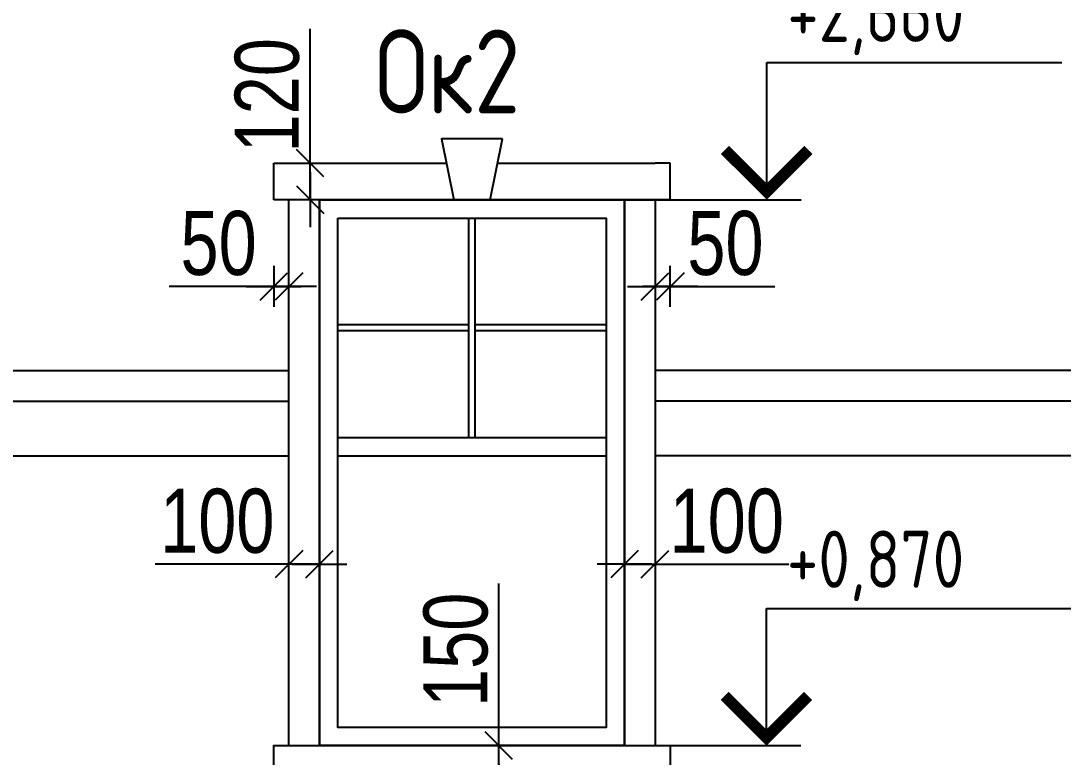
# Model space of a CAD drawing. Extents: x -12289450 to -10763036, y -7834513 to -6150123.
# Drawn here: x -11168251 to -11164834, y -7706888 to -7704474 of the extents above; entities that cross this region are included whole.
import ezdxf

# ---------------------------------------------------------------- set-up
doc = ezdxf.new("R2010")
doc.units = 0
doc.header["$LTSCALE"] = 25
doc.header["$PDMODE"] = 35
doc.layers.get('DefPoints').update_dxf_attribs({"color": 10, "lineweight": 30})
for name, color, linetype in [('005-РАЗМЕРЫ', 252, 'Continuous'), ('Annotation - Text', 7, 'Continuous'), ('Примечания', 7, 'Continuous')]:
    doc.layers.add(name, color=color, linetype=linetype)
doc.layers.add('RAZMER', color=7, linetype='Continuous', lineweight=9)
doc.layers.add('Двери демонтаж', color=15, linetype='Continuous', lineweight=9)
doc.styles.add('GOST 2.304', font='cs_gost2304.shx')
doc.styles.add('TXT0', font='txt', dxfattribs={"width": 0.8})
doc.dimstyles.new('Копия(5) РАЗМЕРЫ', dxfattribs={"dimscale": 30, "dimtxt": 7, "dimasz": 0.15, "dimexe": 0, "dimexo": 0, "dimgap": 1.2, "dimtad": 1, "dimdec": 0, "dimzin": 0, "dimdsep": 46, "dimtxsty": 'TXT0', "dimblk1": 'A8MITTA', "dimblk2": 'A8MITTA', "dimsah": 1, "dimcen": 2, "dimse1": 1, "dimse2": 1, "dimadec": 0, "dimazin": 0, "dimtp": 6, "dimtm": 6, "dimtfac": 1, "dimtdec": 0, "dimtofl": 0, "dimtmove": 0, "dimatfit": 3, "dimldrblk": 'A8MITTA', "dimfxl": 0, "dimtolj": 1, "dimtzin": 0, "dimarcsym": 0})

# ---------------------------------------------------------------- blocks, each defined once
blk = doc.blocks.new('A8MITTA', base_point=(3180, 3140))
for p, q in [((3180, 3155), (3180, 3125)), ((3170, 3130), (3190, 3150)), ((3160, 3140), (3200, 3140))]:
    blk.add_line(p, q)
blk = doc.blocks.new('*D902')
at = {"layer": '005-РАЗМЕРЫ', "color": 0, "lineweight": -2, "ltscale": 4, "transparency": 16777216}
for p, q in [((-11166683.9, -7706850.7), (-11166683.9, -7706318.5)), ((-11166683.9, -7706996.2), (-11166683.9, -7706855.2))]:
    blk.add_line(p, q, dxfattribs=at)
at = {"layer": 'DefPoints', "color": 0, "ltscale": 4, "transparency": 16777216}
for p in [(-11166683.9, -7706850.7), (-11165929.2, -7706850.7), (-11165929.2, -7707000.7)]:
    blk.add_point(p, dxfattribs=at)
at = {"layer": '005-РАЗМЕРЫ', "color": 0, "lineweight": -2, "ltscale": 4, "transparency": 16777216, "xscale": 4.5, "yscale": 4.5, "zscale": 4.5}
for p, rotation in [((-11166683.9, -7706850.7), 90), ((-11166683.9, -7707000.7), 270)]:
    blk.add_blockref('A8MITTA', p, dxfattribs=dict(at, rotation=rotation))
at = {"layer": '005-РАЗМЕРЫ', "color": 0, "lineweight": 25, "ltscale": 4, "transparency": 16777216, "insert": (-11166824.9, -7706536.5), "char_height": 210, "attachment_point": 5, "rotation": 90, "style": 'TXT0'}
blk.add_mtext('\\A1;150', dxfattribs=at)
blk = doc.blocks.new('*D903')
at = {"layer": '005-РАЗМЕРЫ', "color": 0, "lineweight": -2, "ltscale": 4, "transparency": 16777216}
for p, q in [((-11167372.1, -7706255.7), (-11167811.1, -7706255.7)), ((-11167276.6, -7706255.7), (-11167367.6, -7706255.7))]:
    blk.add_line(p, q, dxfattribs=at)
at = {"layer": 'DefPoints', "color": 0, "ltscale": 4, "transparency": 16777216}
for p in [(-11167372.1, -7705982.7), (-11167272.1, -7705982.7), (-11167272.1, -7706255.7)]:
    blk.add_point(p, dxfattribs=at)
at = {"layer": '005-РАЗМЕРЫ', "color": 0, "lineweight": -2, "ltscale": 4, "transparency": 16777216, "xscale": 4.5, "yscale": 4.5, "zscale": 4.5, "rotation": 180}
blk.add_blockref('A8MITTA', (-11167372.1, -7706255.7), dxfattribs=at)
at = {"layer": '005-РАЗМЕРЫ', "color": 0, "lineweight": -2, "ltscale": 4, "transparency": 16777216, "xscale": 4.5, "yscale": 4.5, "zscale": 4.5}
blk.add_blockref('A8MITTA', (-11167272.1, -7706255.7), dxfattribs=at)
at = {"layer": '005-РАЗМЕРЫ', "color": 0, "lineweight": 25, "ltscale": 4, "transparency": 16777216, "insert": (-11167607.1, -7706114.7), "char_height": 210, "attachment_point": 5, "style": 'TXT0'}
blk.add_mtext('\\A1;100', dxfattribs=at)
blk = doc.blocks.new('*D901')
at = {"layer": '005-РАЗМЕРЫ', "color": 0, "lineweight": -2, "ltscale": 4, "transparency": 16777216}
for p, q in [((-11166267.6, -7706255.7), (-11166176.6, -7706255.7)), ((-11166172.1, -7706255.7), (-11165733, -7706255.7))]:
    blk.add_line(p, q, dxfattribs=at)
at = {"layer": 'DefPoints', "color": 0, "ltscale": 4, "transparency": 16777216}
for p in [(-11166272.1, -7705982.7), (-11166172.1, -7705982.7), (-11166272.1, -7706255.7)]:
    blk.add_point(p, dxfattribs=at)
at = {"layer": '005-РАЗМЕРЫ', "color": 0, "lineweight": -2, "ltscale": 4, "transparency": 16777216, "xscale": 4.5, "yscale": 4.5, "zscale": 4.5, "rotation": 180}
blk.add_blockref('A8MITTA', (-11166272.1, -7706255.7), dxfattribs=at)
at = {"layer": '005-РАЗМЕРЫ', "color": 0, "lineweight": -2, "ltscale": 4, "transparency": 16777216, "xscale": 4.5, "yscale": 4.5, "zscale": 4.5}
blk.add_blockref('A8MITTA', (-11166172.1, -7706255.7), dxfattribs=at)
at = {"layer": '005-РАЗМЕРЫ', "color": 0, "lineweight": 25, "ltscale": 4, "transparency": 16777216, "insert": (-11165937, -7706114.7), "char_height": 210, "attachment_point": 5, "style": 'TXT0'}
blk.add_mtext('\\A1;100', dxfattribs=at)
blk = doc.blocks.new('*D904')
at = {"layer": '005-РАЗМЕРЫ', "color": 0, "lineweight": -2, "ltscale": 4, "transparency": 16777216}
for p, q in [((-11167426.6, -7705344.9), (-11167764.8, -7705344.9)), ((-11167367.6, -7705344.9), (-11167363.1, -7705344.9))]:
    blk.add_line(p, q, dxfattribs=at)
at = {"layer": 'DefPoints', "color": 0, "ltscale": 4, "transparency": 16777216}
for p in [(-11167422.1, -7705060.7), (-11167372.1, -7705060.7), (-11167422.1, -7705344.9)]:
    blk.add_point(p, dxfattribs=at)
at = {"layer": '005-РАЗМЕРЫ', "color": 0, "lineweight": -2, "ltscale": 4, "transparency": 16777216, "xscale": 4.5, "yscale": 4.5, "zscale": 4.5}
blk.add_blockref('A8MITTA', (-11167422.1, -7705344.9), dxfattribs=at)
at = {"layer": '005-РАЗМЕРЫ', "color": 0, "lineweight": -2, "ltscale": 4, "transparency": 16777216, "xscale": 4.5, "yscale": 4.5, "zscale": 4.5, "rotation": 180}
blk.add_blockref('A8MITTA', (-11167372.1, -7705344.9), dxfattribs=at)
at = {"layer": '005-РАЗМЕРЫ', "color": 0, "lineweight": 25, "ltscale": 4, "transparency": 16777216, "insert": (-11167602.8, -7705203.9), "char_height": 210, "attachment_point": 5, "style": 'TXT0'}
blk.add_mtext('\\A1;50', dxfattribs=at)
blk = doc.blocks.new('*D905')
at = {"layer": '005-РАЗМЕРЫ', "color": 0, "lineweight": -2, "ltscale": 4, "transparency": 16777216}
for p, q in [((-11167302.4, -7704940.7), (-11167302.4, -7704500.2)), ((-11167302.4, -7705056.2), (-11167302.4, -7704945.2))]:
    blk.add_line(p, q, dxfattribs=at)
at = {"layer": 'DefPoints', "color": 0, "ltscale": 4, "transparency": 16777216}
for p in [(-11167302.4, -7704940.7), (-11167272.1, -7704940.7), (-11167272.1, -7705060.7)]:
    blk.add_point(p, dxfattribs=at)
at = {"layer": '005-РАЗМЕРЫ', "color": 0, "lineweight": -2, "ltscale": 4, "transparency": 16777216, "xscale": 4.5, "yscale": 4.5, "zscale": 4.5}
for p, rotation in [((-11167302.4, -7704940.7), 90), ((-11167302.4, -7705060.7), 270)]:
    blk.add_blockref('A8MITTA', p, dxfattribs=dict(at, rotation=rotation))
at = {"layer": '005-РАЗМЕРЫ', "color": 0, "lineweight": 25, "ltscale": 4, "transparency": 16777216, "insert": (-11167443.4, -7704718.2), "char_height": 210, "attachment_point": 5, "rotation": 90, "style": 'TXT0'}
blk.add_mtext('\\A1;120', dxfattribs=at)
blk = doc.blocks.new('*D906')
at = {"layer": '005-РАЗМЕРЫ', "color": 0, "lineweight": -2, "ltscale": 4, "transparency": 16777216}
for p, q in [((-11166176.6, -7705344.9), (-11166181.1, -7705344.9)), ((-11166117.6, -7705344.9), (-11165779.3, -7705344.9))]:
    blk.add_line(p, q, dxfattribs=at)
at = {"layer": 'DefPoints', "color": 0, "ltscale": 4, "transparency": 16777216}
for p in [(-11166172.1, -7705060.7), (-11166122.1, -7705060.7), (-11166122.1, -7705344.9)]:
    blk.add_point(p, dxfattribs=at)
at = {"layer": '005-РАЗМЕРЫ', "color": 0, "lineweight": -2, "ltscale": 4, "transparency": 16777216, "xscale": 4.5, "yscale": 4.5, "zscale": 4.5}
blk.add_blockref('A8MITTA', (-11166172.1, -7705344.9), dxfattribs=at)
at = {"layer": '005-РАЗМЕРЫ', "color": 0, "lineweight": -2, "ltscale": 4, "transparency": 16777216, "xscale": 4.5, "yscale": 4.5, "zscale": 4.5, "rotation": 180}
blk.add_blockref('A8MITTA', (-11166122.1, -7705344.9), dxfattribs=at)
at = {"layer": '005-РАЗМЕРЫ', "color": 0, "lineweight": 25, "ltscale": 4, "transparency": 16777216, "insert": (-11165941.3, -7705203.9), "char_height": 210, "attachment_point": 5, "style": 'TXT0'}
blk.add_mtext('\\A1;50', dxfattribs=at)

msp = doc.modelspace()

# ---------------------------------------------------------------- linework, layer by layer
at = {"layer": 'RAZMER', "lineweight": 25, "ltscale": 4}
for p, q in [((-11167422.1, -7704940.7), (-11166857.3, -7704940.7)), ((-11167422.1, -7705060.7), (-11167422.1, -7704940.7)), ((-11167422.1, -7704940.7), (-11167372.1, -7704940.7)), ((-11166686.8, -7704940.7), (-11166172.1, -7704940.7)), ((-11166122.1, -7704940.7), (-11166172.1, -7704940.7)), ((-11166122.1, -7705060.7), (-11166122.1, -7704940.7)), ((-11166122.1, -7705060.7), (-11167422.1, -7705060.7)), ((-11167372.1, -7706850.7), (-11167372.1, -7705060.7)), ((-11166172.1, -7705060.7), (-11166172.1, -7706850.7)), ((-11166172.1, -7705060.7), (-11166122.1, -7705060.7))]:
    msp.add_line(p, q, dxfattribs=at)
at = {"layer": 'RAZMER', "lineweight": 0, "ltscale": 4}
msp.add_line((-11166172.1, -7706850.7), (-11167372.1, -7706850.7), dxfattribs=at)
at = {"layer": 'RAZMER', "lineweight": 25, "ltscale": 4}
for points in [[(-11166672.1, -7704860.7), (-11166872.1, -7704860.7), (-11166832.1, -7705060.7), (-11166712.1, -7705060.7), (-11166672.1, -7704860.7)], [(-11168422.1, -7705620.7), (-11167372.1, -7705620.7)], [(-11163122.1, -7705620.7), (-11166172.1, -7705620.7)], [(-11168482.1, -7705720.7), (-11167372.1, -7705720.7)], [(-11163122.1, -7705720.7), (-11166172.1, -7705720.7)], [(-11168422.1, -7705900.7), (-11167372.1, -7705900.7)], [(-11163122.1, -7705900.7), (-11166172.1, -7705900.7)], [(-11167272.1, -7706850.7), (-11166122.1, -7706850.7), (-11166122.1, -7707000.7), (-11167272.1, -7707000.7), (-11167422.1, -7707000.7), (-11167422.1, -7706850.7), (-11167272.1, -7706850.7)]]:
    msp.add_lwpolyline(points, dxfattribs=at)
at = {"layer": 'Двери демонтаж', "lineweight": 30, "ltscale": 50}
msp.add_lwpolyline([(-11167272.1, -7705060.7), (-11166272.1, -7705060.7), (-11166272.1, -7706850.7), (-11167272.1, -7706850.7)], close=True, dxfattribs=at)
at = {"layer": 'Двери демонтаж', "lineweight": 25, "ltscale": 50}
msp.add_lwpolyline([(-11167212.1, -7705120.7), (-11166332.1, -7705120.7), (-11166332.1, -7706790.7), (-11167212.1, -7706790.7)], close=True, dxfattribs=at)
for points in [[(-11166782.1, -7705840.7), (-11166782.1, -7705120.7)], [(-11166762.1, -7705840.7), (-11166762.1, -7705120.7)], [(-11166782.1, -7705470.7), (-11167212.1, -7705470.7)], [(-11166782.1, -7705490.7), (-11167212.1, -7705490.7)], [(-11166332.1, -7705470.7), (-11166762.1, -7705470.7)], [(-11166332.1, -7705490.7), (-11166762.1, -7705490.7)], [(-11167212.1, -7705840.7), (-11166332.1, -7705840.7)], [(-11167212.1, -7705900.7), (-11166332.1, -7705900.7)]]:
    msp.add_lwpolyline(points, dxfattribs=at)
at = {"layer": 'Примечания', "linetype": 'Continuous', "lineweight": 25, "ltscale": 75}
for p, q in [((-11165805.9, -7705060.7), (-11165805.9, -7704610.7)), ((-11165805.9, -7704610.7), (-11164838.4, -7704610.7)), ((-11166293.9, -7705060.7), (-11165693.4, -7705060.7)), ((-11165807.2, -7706850.7), (-11165807.2, -7706400.7)), ((-11165807.2, -7706400.7), (-11164658.4, -7706400.7)), ((-11166293.9, -7706850.7), (-11165694.7, -7706850.7))]:
    msp.add_line(p, q, dxfattribs=at)
at = {"layer": 'Примечания', "linetype": 'Continuous', "lineweight": 25, "ltscale": 75, "const_width": 37.5}
for points in [[(-11165942.7, -7704897.5), (-11165805.9, -7705034.2), (-11165669.2, -7704897.5)], [(-11165943.9, -7706687.5), (-11165807.2, -7706824.2), (-11165670.5, -7706687.5)]]:
    msp.add_lwpolyline(points, dxfattribs=at)

# ---------------------------------------------------------------- texts
at = {"layer": 'Annotation - Text', "color": 0, "lineweight": 25, "style": 'GOST 2.304'}
msp.add_text('Ок2', height=275, dxfattribs=at).set_placement((-11167090.2, -7704777.7))
at = {"layer": 'Примечания', "linetype": 'Continuous', "lineweight": 25, "ltscale": 75, "style": 'GOST 2.304'}
for s, p in [('+2,660', (-11165738.4, -7704543.2)), ('+0,870', (-11165739.7, -7706333.2))]:
    msp.add_text(s, height=187.5, dxfattribs=at).set_placement(p)

# ---------------------------------------------------------------- dimensions: what is measured, and where the dimension line sits
at = {"layer": '005-РАЗМЕРЫ', "lineweight": 25, "ltscale": 4}
for base, p1, p2, angle, picture, middle in [((-11167302.4, -7704940.7), (-11167272.1, -7705060.7), (-11167272.1, -7704940.7), 90, '*D905', (-11167302.4, -7704718.2)), ((-11166122.1, -7705344.9), (-11166172.1, -7705060.7), (-11166122.1, -7705060.7), 180, '*D906', (-11165941.3, -7705344.9)), ((-11166272.1, -7706255.7), (-11166172.1, -7705982.7), (-11166272.1, -7705982.7), 180, '*D901', (-11165937, -7706255.7)), ((-11166683.9, -7706850.7), (-11165929.2, -7707000.7), (-11165929.2, -7706850.7), 90, '*D902', (-11166683.9, -7706536.5))]:
    dim = msp.add_linear_dim(base=base, p1=p1, p2=p2, angle=angle, dimstyle='Копия(5) РАЗМЕРЫ', dxfattribs=at)
    dim.commit()
    dim.dimension.update_dxf_attribs({"geometry": picture, "text_midpoint": middle, "dimtype": 160})
for base, p1, p2, picture, middle in [((-11167422.1, -7705344.9), (-11167372.1, -7705060.7), (-11167422.1, -7705060.7), '*D904', (-11167602.8, -7705344.9)), ((-11167272.1, -7706255.7), (-11167372.1, -7705982.7), (-11167272.1, -7705982.7), '*D903', (-11167607.1, -7706255.7))]:
    dim = msp.add_linear_dim(base=base, p1=p1, p2=p2, dimstyle='Копия(5) РАЗМЕРЫ', dxfattribs=at)
    dim.commit()
    dim.dimension.update_dxf_attribs({"geometry": picture, "text_midpoint": middle, "dimtype": 160})

doc.saveas('drawing.dxf')
